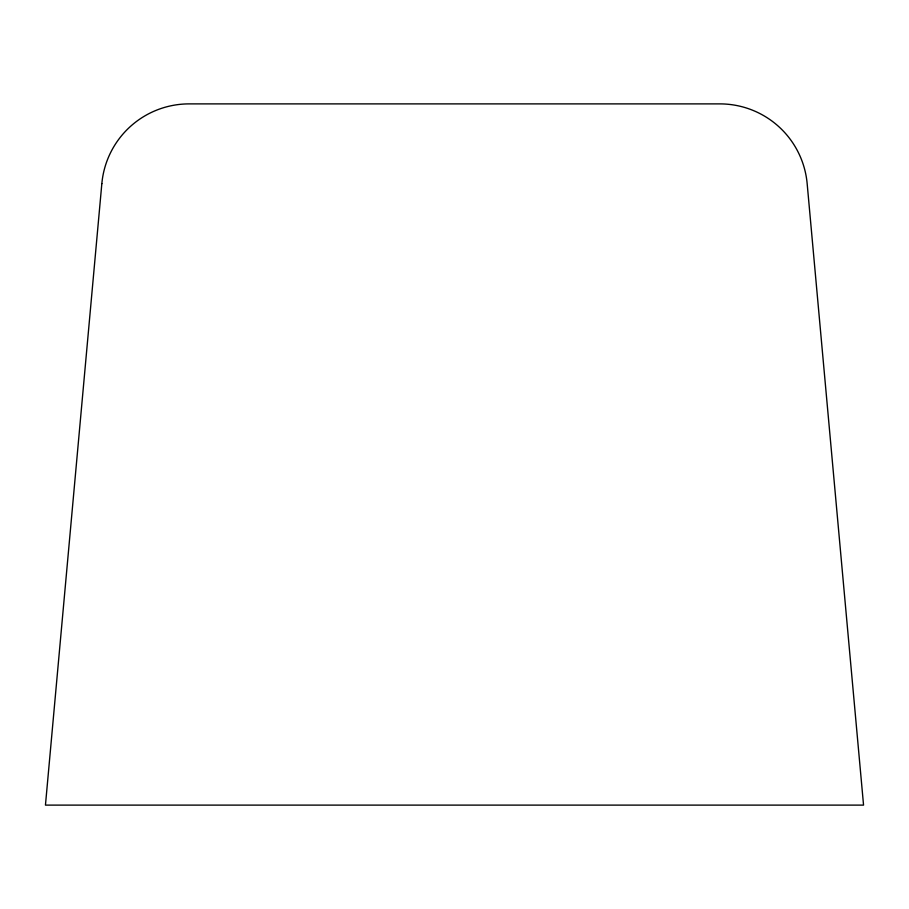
<?xml version="1.0" encoding="UTF-8"?>
<svg xmlns="http://www.w3.org/2000/svg" width="909" height="909" viewBox="0 0 909 909"><rect width="100%" height="100%" fill="white"/><g stroke="black" fill="none" stroke-linecap="round" stroke-linejoin="round"><path stroke-width="1.36" d="M101.842 183.618L45.45 805.113L863.55 805.113L807.158 183.618A87.65 87.65 0 0 0 719.871 103.887L189.129 103.887A87.65 87.65 0 0 0 101.842 183.618"/></g></svg>
